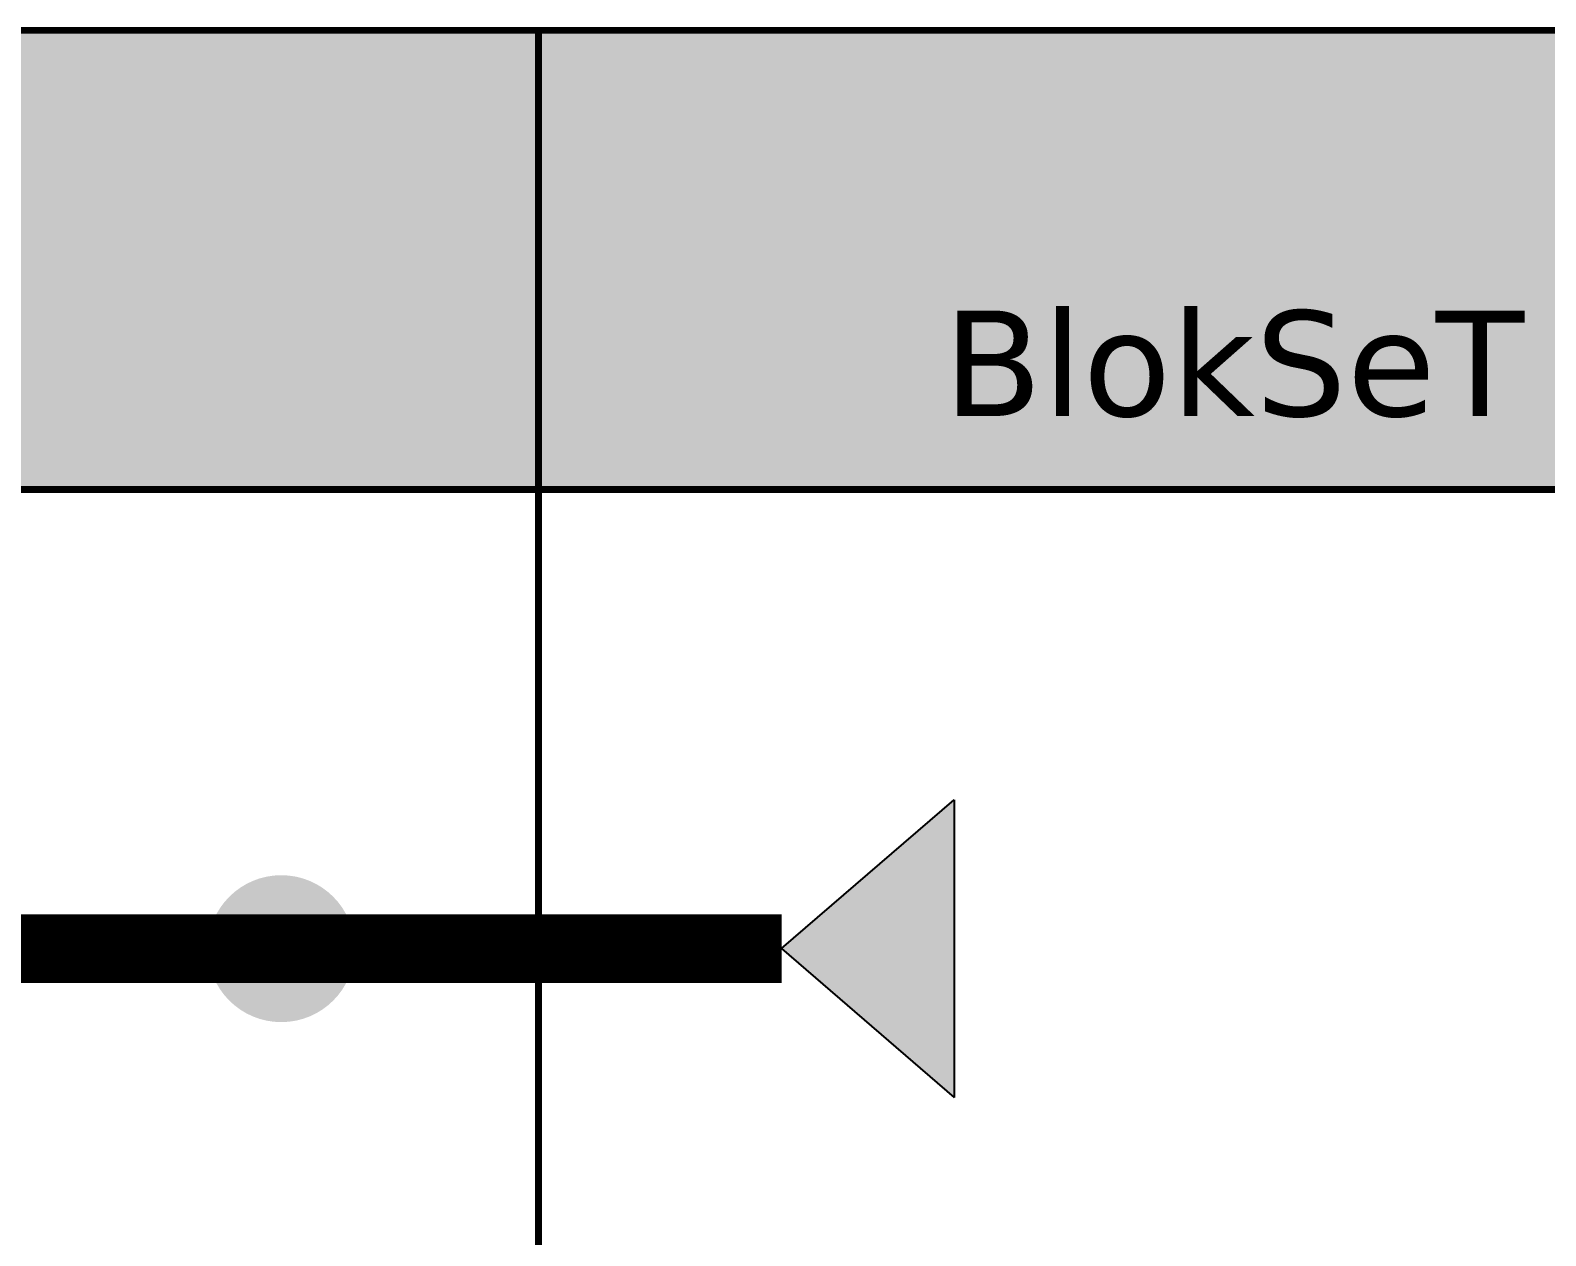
# Model space of a CAD drawing. Header units: millimetres. Extents: x -116965 to 323937, y 291661 to 566926.
# Drawn here: x -42043.4 to -41713.4, y 306774.6 to 307037 of the extents above; entities that cross this region are included whole.
import ezdxf

# ---------------------------------------------------------------- set-up
doc = ezdxf.new("R2010")
doc.units = ezdxf.units.MM
doc.layers.get('0').update_dxf_attribs({"lineweight": 18})
doc.layers.add('C00-00-00', color=7, linetype='Continuous')
for name, color, linetype, true_color in [('C34-3A-40', 7, 'Continuous', 0x343a40), ('C62-64-69', 7, 'Continuous', 0x626469), ('CFF-FF-FF', 7, 'Continuous', 0xffffff)]:
    doc.layers.add(name, color=color, linetype=linetype, true_color=true_color)
doc.styles.get("Standard").update_dxf_attribs({"font": 'arial.ttf'})

msp = doc.modelspace()

# ---------------------------------------------------------------- hatches: boundary and pattern name
at = {"lineweight": -3, "ltscale": 5}
h = msp.add_hatch(color=1, dxfattribs=at)
h.dxf.hatch_style = 1
h.paths.add_polyline_path([(-41842.225864, 306804.7005), (-41842.225864, 306869.449184), (-41879.792264, 306837.074842)])
at = {"layer": 'C00-00-00'}
h = msp.add_hatch(color=256, dxfattribs=at)
edge = h.paths.add_edge_path()
edge.add_arc((-41988.748156, 306837.074842), 15.997765, 0, 360)
at = {"layer": 'C34-3A-40'}
h = msp.add_hatch(color=256, dxfattribs=at)
h.dxf.hatch_style = 2
h.paths.add_polyline_path([(-42632.658262, 307037.046927), (-41932.755971, 307037.046927), (-41932.755971, 306937.060883), (-42632.658262, 306937.060883)])
h = msp.add_hatch(color=256, dxfattribs=at)
h.dxf.hatch_style = 2
h.paths.add_polyline_path([(-41932.755971, 307037.046927), (-41532.811806, 307037.046927), (-41532.811806, 306937.060883), (-41932.755971, 306937.060883)])
at = {"layer": 'C62-64-69'}
h = msp.add_hatch(color=256, dxfattribs=at)
h.dxf.hatch_style = 2
h.paths.add_polyline_path([(-42056.738662, 307028.048183), (-42024.743131, 307028.048183), (-42024.743131, 307021.049158), (-42056.738662, 307021.049158)])
h = msp.add_hatch(color=256, dxfattribs=at)
h.dxf.hatch_style = 2
h.paths.add_polyline_path([(-42024.743131, 307028.048183), (-41992.747596, 307028.048183), (-41992.747596, 307021.049158), (-42024.743131, 307021.049158)])
h = msp.add_hatch(color=256, dxfattribs=at)
h.dxf.hatch_style = 2
h.paths.add_polyline_path([(-42024.743131, 307028.048183), (-41992.747596, 307028.048183), (-41992.747596, 307021.049158), (-42024.743131, 307021.049158)])
h = msp.add_hatch(color=256, dxfattribs=at)
h.dxf.hatch_style = 2
h.paths.add_polyline_path([(-41992.747596, 307028.048183), (-41960.752062, 307028.048183), (-41960.752062, 307021.049158), (-41992.747596, 307021.049158)])
h = msp.add_hatch(color=256, dxfattribs=at)
h.dxf.hatch_style = 2
h.paths.add_polyline_path([(-41992.747596, 307028.048183), (-41960.752062, 307028.048183), (-41960.752062, 307021.049158), (-41992.747596, 307021.049158)])
h = msp.add_hatch(color=256, dxfattribs=at)
h.dxf.hatch_style = 2
h.paths.add_polyline_path([(-41960.752062, 307028.048183), (-41928.756531, 307028.048183), (-41928.756531, 307021.049158), (-41960.752062, 307021.049158)])
h = msp.add_hatch(color=256, dxfattribs=at)
h.dxf.hatch_style = 2
h.paths.add_polyline_path([(-41932.755971, 307028.048183), (-41900.760437, 307028.048183), (-41900.760437, 307021.049158), (-41932.755971, 307021.049158)])
h = msp.add_hatch(color=256, dxfattribs=at)
h.dxf.hatch_style = 2
h.paths.add_polyline_path([(-41900.760437, 307028.048183), (-41868.764906, 307028.048183), (-41868.764906, 307021.049158), (-41900.760437, 307021.049158)])
h = msp.add_hatch(color=256, dxfattribs=at)
h.dxf.hatch_style = 2
h.paths.add_polyline_path([(-41900.760437, 307028.048183), (-41868.764906, 307028.048183), (-41868.764906, 307021.049158), (-41900.760437, 307021.049158)])
h = msp.add_hatch(color=256, dxfattribs=at)
h.dxf.hatch_style = 2
h.paths.add_polyline_path([(-41868.764906, 307028.048183), (-41836.769371, 307028.048183), (-41836.769371, 307021.049158), (-41868.764906, 307021.049158)])
h = msp.add_hatch(color=256, dxfattribs=at)
h.dxf.hatch_style = 2
h.paths.add_polyline_path([(-41868.764906, 307028.048183), (-41836.769371, 307028.048183), (-41836.769371, 307021.049158), (-41868.764906, 307021.049158)])
h = msp.add_hatch(color=256, dxfattribs=at)
h.dxf.hatch_style = 2
h.paths.add_polyline_path([(-41836.769371, 307028.048183), (-41804.773837, 307028.048183), (-41804.773837, 307021.049158), (-41836.769371, 307021.049158)])
h = msp.add_hatch(color=256, dxfattribs=at)
h.dxf.hatch_style = 2
h.paths.add_polyline_path([(-41804.773837, 307028.048183), (-41772.778306, 307028.048183), (-41772.778306, 307021.049158), (-41804.773837, 307021.049158)])
h = msp.add_hatch(color=256, dxfattribs=at)
h.dxf.hatch_style = 2
h.paths.add_polyline_path([(-41804.773837, 307028.048183), (-41772.778306, 307028.048183), (-41772.778306, 307021.049158), (-41804.773837, 307021.049158)])
h = msp.add_hatch(color=256, dxfattribs=at)
h.dxf.hatch_style = 2
h.paths.add_polyline_path([(-41772.778306, 307028.048183), (-41740.782771, 307028.048183), (-41740.782771, 307021.049158), (-41772.778306, 307021.049158)])
h = msp.add_hatch(color=256, dxfattribs=at)
h.dxf.hatch_style = 2
h.paths.add_polyline_path([(-41772.778306, 307028.048183), (-41740.782771, 307028.048183), (-41740.782771, 307021.049158), (-41772.778306, 307021.049158)])
h = msp.add_hatch(color=256, dxfattribs=at)
h.dxf.hatch_style = 2
h.paths.add_polyline_path([(-41740.782771, 307028.048183), (-41708.787237, 307028.048183), (-41708.787237, 307021.049158), (-41740.782771, 307021.049158)])
h = msp.add_hatch(color=256, dxfattribs=at)
h.dxf.hatch_style = 2
h.paths.add_polyline_path([(-42056.738662, 307021.049158), (-42024.743131, 307021.049158), (-42024.743131, 307019.049439), (-42056.738662, 307019.049439)])
h = msp.add_hatch(color=256, dxfattribs=at)
h.dxf.hatch_style = 2
h.paths.add_polyline_path([(-42056.738662, 307019.049439), (-42024.743131, 307019.049439), (-42024.743131, 307012.050414), (-42056.738662, 307012.050414)])
h = msp.add_hatch(color=256, dxfattribs=at)
h.dxf.hatch_style = 2
h.paths.add_polyline_path([(-42024.743131, 307021.049158), (-41992.747596, 307021.049158), (-41992.747596, 307019.049439), (-42024.743131, 307019.049439)])
h = msp.add_hatch(color=256, dxfattribs=at)
h.dxf.hatch_style = 2
h.paths.add_polyline_path([(-42024.743131, 307021.049158), (-41992.747596, 307021.049158), (-41992.747596, 307019.049439), (-42024.743131, 307019.049439)])
h = msp.add_hatch(color=256, dxfattribs=at)
h.dxf.hatch_style = 2
h.paths.add_polyline_path([(-42024.743131, 307019.049439), (-41992.747596, 307019.049439), (-41992.747596, 307012.050414), (-42024.743131, 307012.050414)])
h = msp.add_hatch(color=256, dxfattribs=at)
h.dxf.hatch_style = 2
h.paths.add_polyline_path([(-42024.743131, 307019.049439), (-41992.747596, 307019.049439), (-41992.747596, 307012.050414), (-42024.743131, 307012.050414)])
h = msp.add_hatch(color=256, dxfattribs=at)
h.dxf.hatch_style = 2
h.paths.add_polyline_path([(-41992.747596, 307021.049158), (-41960.752062, 307021.049158), (-41960.752062, 307019.049439), (-41992.747596, 307019.049439)])
h = msp.add_hatch(color=256, dxfattribs=at)
h.dxf.hatch_style = 2
h.paths.add_polyline_path([(-41992.747596, 307021.049158), (-41960.752062, 307021.049158), (-41960.752062, 307019.049439), (-41992.747596, 307019.049439)])
h = msp.add_hatch(color=256, dxfattribs=at)
h.dxf.hatch_style = 2
h.paths.add_polyline_path([(-41992.747596, 307019.049439), (-41960.752062, 307019.049439), (-41960.752062, 307012.050414), (-41992.747596, 307012.050414)])
h = msp.add_hatch(color=256, dxfattribs=at)
h.dxf.hatch_style = 2
h.paths.add_polyline_path([(-41992.747596, 307019.049439), (-41960.752062, 307019.049439), (-41960.752062, 307012.050414), (-41992.747596, 307012.050414)])
h = msp.add_hatch(color=256, dxfattribs=at)
h.dxf.hatch_style = 2
h.paths.add_polyline_path([(-41960.752062, 307021.049158), (-41928.756531, 307021.049158), (-41928.756531, 307019.049439), (-41960.752062, 307019.049439)])
h = msp.add_hatch(color=256, dxfattribs=at)
h.dxf.hatch_style = 2
h.paths.add_polyline_path([(-41960.752062, 307019.049439), (-41928.756531, 307019.049439), (-41928.756531, 307012.050414), (-41960.752062, 307012.050414)])
h = msp.add_hatch(color=256, dxfattribs=at)
h.dxf.hatch_style = 2
h.paths.add_polyline_path([(-41932.755971, 307021.049158), (-41900.760437, 307021.049158), (-41900.760437, 307019.049439), (-41932.755971, 307019.049439)])
h = msp.add_hatch(color=256, dxfattribs=at)
h.dxf.hatch_style = 2
h.paths.add_polyline_path([(-41932.755971, 307019.049439), (-41900.760437, 307019.049439), (-41900.760437, 307012.050414), (-41932.755971, 307012.050414)])
h = msp.add_hatch(color=256, dxfattribs=at)
h.dxf.hatch_style = 2
h.paths.add_polyline_path([(-41900.760437, 307021.049158), (-41868.764906, 307021.049158), (-41868.764906, 307019.049439), (-41900.760437, 307019.049439)])
h = msp.add_hatch(color=256, dxfattribs=at)
h.dxf.hatch_style = 2
h.paths.add_polyline_path([(-41900.760437, 307021.049158), (-41868.764906, 307021.049158), (-41868.764906, 307019.049439), (-41900.760437, 307019.049439)])
h = msp.add_hatch(color=256, dxfattribs=at)
h.dxf.hatch_style = 2
h.paths.add_polyline_path([(-41900.760437, 307019.049439), (-41868.764906, 307019.049439), (-41868.764906, 307012.050414), (-41900.760437, 307012.050414)])
h = msp.add_hatch(color=256, dxfattribs=at)
h.dxf.hatch_style = 2
h.paths.add_polyline_path([(-41900.760437, 307019.049439), (-41868.764906, 307019.049439), (-41868.764906, 307012.050414), (-41900.760437, 307012.050414)])
h = msp.add_hatch(color=256, dxfattribs=at)
h.dxf.hatch_style = 2
h.paths.add_polyline_path([(-41868.764906, 307021.049158), (-41836.769371, 307021.049158), (-41836.769371, 307019.049439), (-41868.764906, 307019.049439)])
h = msp.add_hatch(color=256, dxfattribs=at)
h.dxf.hatch_style = 2
h.paths.add_polyline_path([(-41868.764906, 307021.049158), (-41836.769371, 307021.049158), (-41836.769371, 307019.049439), (-41868.764906, 307019.049439)])
h = msp.add_hatch(color=256, dxfattribs=at)
h.dxf.hatch_style = 2
h.paths.add_polyline_path([(-41868.764906, 307019.049439), (-41836.769371, 307019.049439), (-41836.769371, 307012.050414), (-41868.764906, 307012.050414)])
h = msp.add_hatch(color=256, dxfattribs=at)
h.dxf.hatch_style = 2
h.paths.add_polyline_path([(-41868.764906, 307019.049439), (-41836.769371, 307019.049439), (-41836.769371, 307012.050414), (-41868.764906, 307012.050414)])
h = msp.add_hatch(color=256, dxfattribs=at)
h.dxf.hatch_style = 2
h.paths.add_polyline_path([(-41836.769371, 307021.049158), (-41804.773837, 307021.049158), (-41804.773837, 307019.049439), (-41836.769371, 307019.049439)])
h = msp.add_hatch(color=256, dxfattribs=at)
h.dxf.hatch_style = 2
h.paths.add_polyline_path([(-41836.769371, 307019.049439), (-41804.773837, 307019.049439), (-41804.773837, 307012.050414), (-41836.769371, 307012.050414)])
h = msp.add_hatch(color=256, dxfattribs=at)
h.dxf.hatch_style = 2
h.paths.add_polyline_path([(-41804.773837, 307021.049158), (-41772.778306, 307021.049158), (-41772.778306, 307019.049439), (-41804.773837, 307019.049439)])
h = msp.add_hatch(color=256, dxfattribs=at)
h.dxf.hatch_style = 2
h.paths.add_polyline_path([(-41804.773837, 307021.049158), (-41772.778306, 307021.049158), (-41772.778306, 307019.049439), (-41804.773837, 307019.049439)])
h = msp.add_hatch(color=256, dxfattribs=at)
h.dxf.hatch_style = 2
h.paths.add_polyline_path([(-41804.773837, 307019.049439), (-41772.778306, 307019.049439), (-41772.778306, 307012.050414), (-41804.773837, 307012.050414)])
h = msp.add_hatch(color=256, dxfattribs=at)
h.dxf.hatch_style = 2
h.paths.add_polyline_path([(-41804.773837, 307019.049439), (-41772.778306, 307019.049439), (-41772.778306, 307012.050414), (-41804.773837, 307012.050414)])
h = msp.add_hatch(color=256, dxfattribs=at)
h.dxf.hatch_style = 2
h.paths.add_polyline_path([(-41772.778306, 307021.049158), (-41740.782771, 307021.049158), (-41740.782771, 307019.049439), (-41772.778306, 307019.049439)])
h = msp.add_hatch(color=256, dxfattribs=at)
h.dxf.hatch_style = 2
h.paths.add_polyline_path([(-41772.778306, 307021.049158), (-41740.782771, 307021.049158), (-41740.782771, 307019.049439), (-41772.778306, 307019.049439)])
h = msp.add_hatch(color=256, dxfattribs=at)
h.dxf.hatch_style = 2
h.paths.add_polyline_path([(-41772.778306, 307019.049439), (-41740.782771, 307019.049439), (-41740.782771, 307012.050414), (-41772.778306, 307012.050414)])
h = msp.add_hatch(color=256, dxfattribs=at)
h.dxf.hatch_style = 2
h.paths.add_polyline_path([(-41772.778306, 307019.049439), (-41740.782771, 307019.049439), (-41740.782771, 307012.050414), (-41772.778306, 307012.050414)])
h = msp.add_hatch(color=256, dxfattribs=at)
h.dxf.hatch_style = 2
h.paths.add_polyline_path([(-41740.782771, 307021.049158), (-41708.787237, 307021.049158), (-41708.787237, 307019.049439), (-41740.782771, 307019.049439)])
h = msp.add_hatch(color=256, dxfattribs=at)
h.dxf.hatch_style = 2
h.paths.add_polyline_path([(-41740.782771, 307019.049439), (-41708.787237, 307019.049439), (-41708.787237, 307012.050414), (-41740.782771, 307012.050414)])
h = msp.add_hatch(color=256, dxfattribs=at)
h.dxf.hatch_style = 2
h.paths.add_polyline_path([(-42056.738662, 307012.050414), (-42024.743131, 307012.050414), (-42024.743131, 307010.050695), (-42056.738662, 307010.050695)])
h = msp.add_hatch(color=256, dxfattribs=at)
h.dxf.hatch_style = 2
h.paths.add_polyline_path([(-42024.743131, 307012.050414), (-41992.747596, 307012.050414), (-41992.747596, 307010.050695), (-42024.743131, 307010.050695)])
h = msp.add_hatch(color=256, dxfattribs=at)
h.dxf.hatch_style = 2
h.paths.add_polyline_path([(-42024.743131, 307012.050414), (-41992.747596, 307012.050414), (-41992.747596, 307010.050695), (-42024.743131, 307010.050695)])
h = msp.add_hatch(color=256, dxfattribs=at)
h.dxf.hatch_style = 2
h.paths.add_polyline_path([(-41992.747596, 307012.050414), (-41960.752062, 307012.050414), (-41960.752062, 307010.050695), (-41992.747596, 307010.050695)])
h = msp.add_hatch(color=256, dxfattribs=at)
h.dxf.hatch_style = 2
h.paths.add_polyline_path([(-41992.747596, 307012.050414), (-41960.752062, 307012.050414), (-41960.752062, 307010.050695), (-41992.747596, 307010.050695)])
h = msp.add_hatch(color=256, dxfattribs=at)
h.dxf.hatch_style = 2
h.paths.add_polyline_path([(-41960.752062, 307012.050414), (-41928.756531, 307012.050414), (-41928.756531, 307010.050695), (-41960.752062, 307010.050695)])
h = msp.add_hatch(color=256, dxfattribs=at)
h.dxf.hatch_style = 2
h.paths.add_polyline_path([(-41932.755971, 307012.050414), (-41900.760437, 307012.050414), (-41900.760437, 307010.050695), (-41932.755971, 307010.050695)])
h = msp.add_hatch(color=256, dxfattribs=at)
h.dxf.hatch_style = 2
h.paths.add_polyline_path([(-41900.760437, 307012.050414), (-41868.764906, 307012.050414), (-41868.764906, 307010.050695), (-41900.760437, 307010.050695)])
h = msp.add_hatch(color=256, dxfattribs=at)
h.dxf.hatch_style = 2
h.paths.add_polyline_path([(-41900.760437, 307012.050414), (-41868.764906, 307012.050414), (-41868.764906, 307010.050695), (-41900.760437, 307010.050695)])
h = msp.add_hatch(color=256, dxfattribs=at)
h.dxf.hatch_style = 2
h.paths.add_polyline_path([(-41868.764906, 307012.050414), (-41836.769371, 307012.050414), (-41836.769371, 307010.050695), (-41868.764906, 307010.050695)])
h = msp.add_hatch(color=256, dxfattribs=at)
h.dxf.hatch_style = 2
h.paths.add_polyline_path([(-41868.764906, 307012.050414), (-41836.769371, 307012.050414), (-41836.769371, 307010.050695), (-41868.764906, 307010.050695)])
h = msp.add_hatch(color=256, dxfattribs=at)
h.dxf.hatch_style = 2
h.paths.add_polyline_path([(-41836.769371, 307012.050414), (-41804.773837, 307012.050414), (-41804.773837, 307010.050695), (-41836.769371, 307010.050695)])
h = msp.add_hatch(color=256, dxfattribs=at)
h.dxf.hatch_style = 2
h.paths.add_polyline_path([(-41804.773837, 307012.050414), (-41772.778306, 307012.050414), (-41772.778306, 307010.050695), (-41804.773837, 307010.050695)])
h = msp.add_hatch(color=256, dxfattribs=at)
h.dxf.hatch_style = 2
h.paths.add_polyline_path([(-41804.773837, 307012.050414), (-41772.778306, 307012.050414), (-41772.778306, 307010.050695), (-41804.773837, 307010.050695)])
h = msp.add_hatch(color=256, dxfattribs=at)
h.dxf.hatch_style = 2
h.paths.add_polyline_path([(-41772.778306, 307012.050414), (-41740.782771, 307012.050414), (-41740.782771, 307010.050695), (-41772.778306, 307010.050695)])
h = msp.add_hatch(color=256, dxfattribs=at)
h.dxf.hatch_style = 2
h.paths.add_polyline_path([(-41772.778306, 307012.050414), (-41740.782771, 307012.050414), (-41740.782771, 307010.050695), (-41772.778306, 307010.050695)])
h = msp.add_hatch(color=256, dxfattribs=at)
h.dxf.hatch_style = 2
h.paths.add_polyline_path([(-41740.782771, 307012.050414), (-41708.787237, 307012.050414), (-41708.787237, 307010.050695), (-41740.782771, 307010.050695)])
h = msp.add_hatch(color=256, dxfattribs=at)
h.dxf.hatch_style = 2
h.paths.add_polyline_path([(-42056.738662, 307010.050695), (-42024.743131, 307010.050695), (-42024.743131, 307003.05167), (-42056.738662, 307003.05167)])
h = msp.add_hatch(color=256, dxfattribs=at)
h.dxf.hatch_style = 2
h.paths.add_polyline_path([(-42024.743131, 307010.050695), (-41992.747596, 307010.050695), (-41992.747596, 307003.05167), (-42024.743131, 307003.05167)])
h = msp.add_hatch(color=256, dxfattribs=at)
h.dxf.hatch_style = 2
h.paths.add_polyline_path([(-42024.743131, 307010.050695), (-41992.747596, 307010.050695), (-41992.747596, 307003.05167), (-42024.743131, 307003.05167)])
h = msp.add_hatch(color=256, dxfattribs=at)
h.dxf.hatch_style = 2
h.paths.add_polyline_path([(-41992.747596, 307010.050695), (-41960.752062, 307010.050695), (-41960.752062, 307003.05167), (-41992.747596, 307003.05167)])
h = msp.add_hatch(color=256, dxfattribs=at)
h.dxf.hatch_style = 2
h.paths.add_polyline_path([(-41992.747596, 307010.050695), (-41960.752062, 307010.050695), (-41960.752062, 307003.05167), (-41992.747596, 307003.05167)])
h = msp.add_hatch(color=256, dxfattribs=at)
h.dxf.hatch_style = 2
h.paths.add_polyline_path([(-41960.752062, 307010.050695), (-41928.756531, 307010.050695), (-41928.756531, 307003.05167), (-41960.752062, 307003.05167)])
h = msp.add_hatch(color=256, dxfattribs=at)
h.dxf.hatch_style = 2
h.paths.add_polyline_path([(-41932.755971, 307010.050695), (-41900.760437, 307010.050695), (-41900.760437, 307003.05167), (-41932.755971, 307003.05167)])
h = msp.add_hatch(color=256, dxfattribs=at)
h.dxf.hatch_style = 2
h.paths.add_polyline_path([(-41900.760437, 307010.050695), (-41868.764906, 307010.050695), (-41868.764906, 307003.05167), (-41900.760437, 307003.05167)])
h = msp.add_hatch(color=256, dxfattribs=at)
h.dxf.hatch_style = 2
h.paths.add_polyline_path([(-41900.760437, 307010.050695), (-41868.764906, 307010.050695), (-41868.764906, 307003.05167), (-41900.760437, 307003.05167)])
h = msp.add_hatch(color=256, dxfattribs=at)
h.dxf.hatch_style = 2
h.paths.add_polyline_path([(-41868.764906, 307010.050695), (-41836.769371, 307010.050695), (-41836.769371, 307003.05167), (-41868.764906, 307003.05167)])
h = msp.add_hatch(color=256, dxfattribs=at)
h.dxf.hatch_style = 2
h.paths.add_polyline_path([(-41868.764906, 307010.050695), (-41836.769371, 307010.050695), (-41836.769371, 307003.05167), (-41868.764906, 307003.05167)])
h = msp.add_hatch(color=256, dxfattribs=at)
h.dxf.hatch_style = 2
h.paths.add_polyline_path([(-41836.769371, 307010.050695), (-41804.773837, 307010.050695), (-41804.773837, 307003.05167), (-41836.769371, 307003.05167)])
h = msp.add_hatch(color=256, dxfattribs=at)
h.dxf.hatch_style = 2
h.paths.add_polyline_path([(-41804.773837, 307010.050695), (-41772.778306, 307010.050695), (-41772.778306, 307003.05167), (-41804.773837, 307003.05167)])
h = msp.add_hatch(color=256, dxfattribs=at)
h.dxf.hatch_style = 2
h.paths.add_polyline_path([(-41804.773837, 307010.050695), (-41772.778306, 307010.050695), (-41772.778306, 307003.05167), (-41804.773837, 307003.05167)])
h = msp.add_hatch(color=256, dxfattribs=at)
h.dxf.hatch_style = 2
h.paths.add_polyline_path([(-41772.778306, 307010.050695), (-41740.782771, 307010.050695), (-41740.782771, 307003.05167), (-41772.778306, 307003.05167)])
h = msp.add_hatch(color=256, dxfattribs=at)
h.dxf.hatch_style = 2
h.paths.add_polyline_path([(-41772.778306, 307010.050695), (-41740.782771, 307010.050695), (-41740.782771, 307003.05167), (-41772.778306, 307003.05167)])
h = msp.add_hatch(color=256, dxfattribs=at)
h.dxf.hatch_style = 2
h.paths.add_polyline_path([(-41740.782771, 307010.050695), (-41708.787237, 307010.050695), (-41708.787237, 307003.05167), (-41740.782771, 307003.05167)])
h = msp.add_hatch(color=256, dxfattribs=at)
h.dxf.hatch_style = 2
h.paths.add_polyline_path([(-42056.738662, 307003.05167), (-42024.743131, 307003.05167), (-42024.743131, 307001.051952), (-42056.738662, 307001.051952)])
h = msp.add_hatch(color=256, dxfattribs=at)
h.dxf.hatch_style = 2
h.paths.add_polyline_path([(-42024.743131, 307003.05167), (-41992.747596, 307003.05167), (-41992.747596, 307001.051952), (-42024.743131, 307001.051952)])
h = msp.add_hatch(color=256, dxfattribs=at)
h.dxf.hatch_style = 2
h.paths.add_polyline_path([(-42024.743131, 307003.05167), (-41992.747596, 307003.05167), (-41992.747596, 307001.051952), (-42024.743131, 307001.051952)])
h = msp.add_hatch(color=256, dxfattribs=at)
h.dxf.hatch_style = 2
h.paths.add_polyline_path([(-41992.747596, 307003.05167), (-41960.752062, 307003.05167), (-41960.752062, 307001.051952), (-41992.747596, 307001.051952)])
h = msp.add_hatch(color=256, dxfattribs=at)
h.dxf.hatch_style = 2
h.paths.add_polyline_path([(-41992.747596, 307003.05167), (-41960.752062, 307003.05167), (-41960.752062, 307001.051952), (-41992.747596, 307001.051952)])
h = msp.add_hatch(color=256, dxfattribs=at)
h.dxf.hatch_style = 2
h.paths.add_polyline_path([(-41960.752062, 307003.05167), (-41928.756531, 307003.05167), (-41928.756531, 307001.051952), (-41960.752062, 307001.051952)])
h = msp.add_hatch(color=256, dxfattribs=at)
h.dxf.hatch_style = 2
h.paths.add_polyline_path([(-41932.755971, 307003.05167), (-41900.760437, 307003.05167), (-41900.760437, 307001.051952), (-41932.755971, 307001.051952)])
h = msp.add_hatch(color=256, dxfattribs=at)
h.dxf.hatch_style = 2
h.paths.add_polyline_path([(-41900.760437, 307003.05167), (-41868.764906, 307003.05167), (-41868.764906, 307001.051952), (-41900.760437, 307001.051952)])
h = msp.add_hatch(color=256, dxfattribs=at)
h.dxf.hatch_style = 2
h.paths.add_polyline_path([(-41900.760437, 307003.05167), (-41868.764906, 307003.05167), (-41868.764906, 307001.051952), (-41900.760437, 307001.051952)])
h = msp.add_hatch(color=256, dxfattribs=at)
h.dxf.hatch_style = 2
h.paths.add_polyline_path([(-41868.764906, 307003.05167), (-41836.769371, 307003.05167), (-41836.769371, 307001.051952), (-41868.764906, 307001.051952)])
h = msp.add_hatch(color=256, dxfattribs=at)
h.dxf.hatch_style = 2
h.paths.add_polyline_path([(-41868.764906, 307003.05167), (-41836.769371, 307003.05167), (-41836.769371, 307001.051952), (-41868.764906, 307001.051952)])
h = msp.add_hatch(color=256, dxfattribs=at)
h.dxf.hatch_style = 2
h.paths.add_polyline_path([(-41836.769371, 307003.05167), (-41804.773837, 307003.05167), (-41804.773837, 307001.051952), (-41836.769371, 307001.051952)])
h = msp.add_hatch(color=256, dxfattribs=at)
h.dxf.hatch_style = 2
h.paths.add_polyline_path([(-41804.773837, 307003.05167), (-41772.778306, 307003.05167), (-41772.778306, 307001.051952), (-41804.773837, 307001.051952)])
h = msp.add_hatch(color=256, dxfattribs=at)
h.dxf.hatch_style = 2
h.paths.add_polyline_path([(-41804.773837, 307003.05167), (-41772.778306, 307003.05167), (-41772.778306, 307001.051952), (-41804.773837, 307001.051952)])
h = msp.add_hatch(color=256, dxfattribs=at)
h.dxf.hatch_style = 2
h.paths.add_polyline_path([(-41772.778306, 307003.05167), (-41740.782771, 307003.05167), (-41740.782771, 307001.051952), (-41772.778306, 307001.051952)])
h = msp.add_hatch(color=256, dxfattribs=at)
h.dxf.hatch_style = 2
h.paths.add_polyline_path([(-41772.778306, 307003.05167), (-41740.782771, 307003.05167), (-41740.782771, 307001.051952), (-41772.778306, 307001.051952)])
h = msp.add_hatch(color=256, dxfattribs=at)
h.dxf.hatch_style = 2
h.paths.add_polyline_path([(-41740.782771, 307003.05167), (-41708.787237, 307003.05167), (-41708.787237, 307001.051952), (-41740.782771, 307001.051952)])
h = msp.add_hatch(color=256, dxfattribs=at)
h.dxf.hatch_style = 2
h.paths.add_polyline_path([(-42056.738662, 307001.051952), (-42024.743131, 307001.051952), (-42024.743131, 306994.052926), (-42056.738662, 306994.052926)])
h = msp.add_hatch(color=256, dxfattribs=at)
h.dxf.hatch_style = 2
h.paths.add_polyline_path([(-42024.743131, 307001.051952), (-41992.747596, 307001.051952), (-41992.747596, 306994.052926), (-42024.743131, 306994.052926)])
h = msp.add_hatch(color=256, dxfattribs=at)
h.dxf.hatch_style = 2
h.paths.add_polyline_path([(-42024.743131, 307001.051952), (-41992.747596, 307001.051952), (-41992.747596, 306994.052926), (-42024.743131, 306994.052926)])
h = msp.add_hatch(color=256, dxfattribs=at)
h.dxf.hatch_style = 2
h.paths.add_polyline_path([(-41992.747596, 307001.051952), (-41960.752062, 307001.051952), (-41960.752062, 306994.052926), (-41992.747596, 306994.052926)])
h = msp.add_hatch(color=256, dxfattribs=at)
h.dxf.hatch_style = 2
h.paths.add_polyline_path([(-41992.747596, 307001.051952), (-41960.752062, 307001.051952), (-41960.752062, 306994.052926), (-41992.747596, 306994.052926)])
h = msp.add_hatch(color=256, dxfattribs=at)
h.dxf.hatch_style = 2
h.paths.add_polyline_path([(-41960.752062, 307001.051952), (-41928.756531, 307001.051952), (-41928.756531, 306994.052926), (-41960.752062, 306994.052926)])
h = msp.add_hatch(color=256, dxfattribs=at)
h.dxf.hatch_style = 2
h.paths.add_polyline_path([(-41932.755971, 307001.051952), (-41900.760437, 307001.051952), (-41900.760437, 306994.052926), (-41932.755971, 306994.052926)])
h = msp.add_hatch(color=256, dxfattribs=at)
h.dxf.hatch_style = 2
h.paths.add_polyline_path([(-41900.760437, 307001.051952), (-41868.764906, 307001.051952), (-41868.764906, 306994.052926), (-41900.760437, 306994.052926)])
h = msp.add_hatch(color=256, dxfattribs=at)
h.dxf.hatch_style = 2
h.paths.add_polyline_path([(-41900.760437, 307001.051952), (-41868.764906, 307001.051952), (-41868.764906, 306994.052926), (-41900.760437, 306994.052926)])
h = msp.add_hatch(color=256, dxfattribs=at)
h.dxf.hatch_style = 2
h.paths.add_polyline_path([(-41868.764906, 307001.051952), (-41836.769371, 307001.051952), (-41836.769371, 306994.052926), (-41868.764906, 306994.052926)])
h = msp.add_hatch(color=256, dxfattribs=at)
h.dxf.hatch_style = 2
h.paths.add_polyline_path([(-41868.764906, 307001.051952), (-41836.769371, 307001.051952), (-41836.769371, 306994.052926), (-41868.764906, 306994.052926)])
h = msp.add_hatch(color=256, dxfattribs=at)
h.dxf.hatch_style = 2
h.paths.add_polyline_path([(-41836.769371, 307001.051952), (-41804.773837, 307001.051952), (-41804.773837, 306994.052926), (-41836.769371, 306994.052926)])
h = msp.add_hatch(color=256, dxfattribs=at)
h.dxf.hatch_style = 2
h.paths.add_polyline_path([(-41804.773837, 307001.051952), (-41772.778306, 307001.051952), (-41772.778306, 306994.052926), (-41804.773837, 306994.052926)])
h = msp.add_hatch(color=256, dxfattribs=at)
h.dxf.hatch_style = 2
h.paths.add_polyline_path([(-41804.773837, 307001.051952), (-41772.778306, 307001.051952), (-41772.778306, 306994.052926), (-41804.773837, 306994.052926)])
h = msp.add_hatch(color=256, dxfattribs=at)
h.dxf.hatch_style = 2
h.paths.add_polyline_path([(-41772.778306, 307001.051952), (-41740.782771, 307001.051952), (-41740.782771, 306994.052926), (-41772.778306, 306994.052926)])
h = msp.add_hatch(color=256, dxfattribs=at)
h.dxf.hatch_style = 2
h.paths.add_polyline_path([(-41772.778306, 307001.051952), (-41740.782771, 307001.051952), (-41740.782771, 306994.052926), (-41772.778306, 306994.052926)])
h = msp.add_hatch(color=256, dxfattribs=at)
h.dxf.hatch_style = 2
h.paths.add_polyline_path([(-41740.782771, 307001.051952), (-41708.787237, 307001.051952), (-41708.787237, 306994.052926), (-41740.782771, 306994.052926)])
h = msp.add_hatch(color=256, dxfattribs=at)
h.dxf.hatch_style = 2
h.paths.add_polyline_path([(-42056.738662, 306994.052926), (-42024.743131, 306994.052926), (-42024.743131, 306992.053208), (-42056.738662, 306992.053208)])
h = msp.add_hatch(color=256, dxfattribs=at)
h.dxf.hatch_style = 2
h.paths.add_polyline_path([(-42056.738662, 306992.053208), (-42024.743131, 306992.053208), (-42024.743131, 306985.054183), (-42056.738662, 306985.054183)])
h = msp.add_hatch(color=256, dxfattribs=at)
h.dxf.hatch_style = 2
h.paths.add_polyline_path([(-42024.743131, 306994.052926), (-41992.747596, 306994.052926), (-41992.747596, 306992.053208), (-42024.743131, 306992.053208)])
h = msp.add_hatch(color=256, dxfattribs=at)
h.dxf.hatch_style = 2
h.paths.add_polyline_path([(-42024.743131, 306994.052926), (-41992.747596, 306994.052926), (-41992.747596, 306992.053208), (-42024.743131, 306992.053208)])
h = msp.add_hatch(color=256, dxfattribs=at)
h.dxf.hatch_style = 2
h.paths.add_polyline_path([(-42024.743131, 306992.053208), (-41992.747596, 306992.053208), (-41992.747596, 306985.054183), (-42024.743131, 306985.054183)])
h = msp.add_hatch(color=256, dxfattribs=at)
h.dxf.hatch_style = 2
h.paths.add_polyline_path([(-42024.743131, 306992.053208), (-41992.747596, 306992.053208), (-41992.747596, 306985.054183), (-42024.743131, 306985.054183)])
h = msp.add_hatch(color=256, dxfattribs=at)
h.dxf.hatch_style = 2
h.paths.add_polyline_path([(-41992.747596, 306994.052926), (-41960.752062, 306994.052926), (-41960.752062, 306992.053208), (-41992.747596, 306992.053208)])
h = msp.add_hatch(color=256, dxfattribs=at)
h.dxf.hatch_style = 2
h.paths.add_polyline_path([(-41992.747596, 306994.052926), (-41960.752062, 306994.052926), (-41960.752062, 306992.053208), (-41992.747596, 306992.053208)])
h = msp.add_hatch(color=256, dxfattribs=at)
h.dxf.hatch_style = 2
h.paths.add_polyline_path([(-41992.747596, 306992.053208), (-41960.752062, 306992.053208), (-41960.752062, 306985.054183), (-41992.747596, 306985.054183)])
h = msp.add_hatch(color=256, dxfattribs=at)
h.dxf.hatch_style = 2
h.paths.add_polyline_path([(-41992.747596, 306992.053208), (-41960.752062, 306992.053208), (-41960.752062, 306985.054183), (-41992.747596, 306985.054183)])
h = msp.add_hatch(color=256, dxfattribs=at)
h.dxf.hatch_style = 2
h.paths.add_polyline_path([(-41960.752062, 306994.052926), (-41928.756531, 306994.052926), (-41928.756531, 306992.053208), (-41960.752062, 306992.053208)])
h = msp.add_hatch(color=256, dxfattribs=at)
h.dxf.hatch_style = 2
h.paths.add_polyline_path([(-41960.752062, 306992.053208), (-41928.756531, 306992.053208), (-41928.756531, 306985.054183), (-41960.752062, 306985.054183)])
h = msp.add_hatch(color=256, dxfattribs=at)
h.dxf.hatch_style = 2
h.paths.add_polyline_path([(-41932.755971, 306994.052926), (-41900.760437, 306994.052926), (-41900.760437, 306992.053208), (-41932.755971, 306992.053208)])
h = msp.add_hatch(color=256, dxfattribs=at)
h.dxf.hatch_style = 2
h.paths.add_polyline_path([(-41932.755971, 306992.053208), (-41900.760437, 306992.053208), (-41900.760437, 306985.054183), (-41932.755971, 306985.054183)])
h = msp.add_hatch(color=256, dxfattribs=at)
h.dxf.hatch_style = 2
h.paths.add_polyline_path([(-41900.760437, 306994.052926), (-41868.764906, 306994.052926), (-41868.764906, 306992.053208), (-41900.760437, 306992.053208)])
h = msp.add_hatch(color=256, dxfattribs=at)
h.dxf.hatch_style = 2
h.paths.add_polyline_path([(-41900.760437, 306994.052926), (-41868.764906, 306994.052926), (-41868.764906, 306992.053208), (-41900.760437, 306992.053208)])
h = msp.add_hatch(color=256, dxfattribs=at)
h.dxf.hatch_style = 2
h.paths.add_polyline_path([(-41900.760437, 306992.053208), (-41868.764906, 306992.053208), (-41868.764906, 306985.054183), (-41900.760437, 306985.054183)])
h = msp.add_hatch(color=256, dxfattribs=at)
h.dxf.hatch_style = 2
h.paths.add_polyline_path([(-41900.760437, 306992.053208), (-41868.764906, 306992.053208), (-41868.764906, 306985.054183), (-41900.760437, 306985.054183)])
h = msp.add_hatch(color=256, dxfattribs=at)
h.dxf.hatch_style = 2
h.paths.add_polyline_path([(-41868.764906, 306994.052926), (-41836.769371, 306994.052926), (-41836.769371, 306992.053208), (-41868.764906, 306992.053208)])
h = msp.add_hatch(color=256, dxfattribs=at)
h.dxf.hatch_style = 2
h.paths.add_polyline_path([(-41868.764906, 306994.052926), (-41836.769371, 306994.052926), (-41836.769371, 306992.053208), (-41868.764906, 306992.053208)])
h = msp.add_hatch(color=256, dxfattribs=at)
h.dxf.hatch_style = 2
h.paths.add_polyline_path([(-41868.764906, 306992.053208), (-41836.769371, 306992.053208), (-41836.769371, 306985.054183), (-41868.764906, 306985.054183)])
h = msp.add_hatch(color=256, dxfattribs=at)
h.dxf.hatch_style = 2
h.paths.add_polyline_path([(-41868.764906, 306992.053208), (-41836.769371, 306992.053208), (-41836.769371, 306985.054183), (-41868.764906, 306985.054183)])
h = msp.add_hatch(color=256, dxfattribs=at)
h.dxf.hatch_style = 2
h.paths.add_polyline_path([(-41836.769371, 306994.052926), (-41804.773837, 306994.052926), (-41804.773837, 306992.053208), (-41836.769371, 306992.053208)])
h = msp.add_hatch(color=256, dxfattribs=at)
h.dxf.hatch_style = 2
h.paths.add_polyline_path([(-41836.769371, 306992.053208), (-41804.773837, 306992.053208), (-41804.773837, 306985.054183), (-41836.769371, 306985.054183)])
h = msp.add_hatch(color=256, dxfattribs=at)
h.dxf.hatch_style = 2
h.paths.add_polyline_path([(-41804.773837, 306994.052926), (-41772.778306, 306994.052926), (-41772.778306, 306992.053208), (-41804.773837, 306992.053208)])
h = msp.add_hatch(color=256, dxfattribs=at)
h.dxf.hatch_style = 2
h.paths.add_polyline_path([(-41804.773837, 306994.052926), (-41772.778306, 306994.052926), (-41772.778306, 306992.053208), (-41804.773837, 306992.053208)])
h = msp.add_hatch(color=256, dxfattribs=at)
h.dxf.hatch_style = 2
h.paths.add_polyline_path([(-41804.773837, 306992.053208), (-41772.778306, 306992.053208), (-41772.778306, 306985.054183), (-41804.773837, 306985.054183)])
h = msp.add_hatch(color=256, dxfattribs=at)
h.dxf.hatch_style = 2
h.paths.add_polyline_path([(-41804.773837, 306992.053208), (-41772.778306, 306992.053208), (-41772.778306, 306985.054183), (-41804.773837, 306985.054183)])
h = msp.add_hatch(color=256, dxfattribs=at)
h.dxf.hatch_style = 2
h.paths.add_polyline_path([(-41772.778306, 306994.052926), (-41740.782771, 306994.052926), (-41740.782771, 306992.053208), (-41772.778306, 306992.053208)])
h = msp.add_hatch(color=256, dxfattribs=at)
h.dxf.hatch_style = 2
h.paths.add_polyline_path([(-41772.778306, 306994.052926), (-41740.782771, 306994.052926), (-41740.782771, 306992.053208), (-41772.778306, 306992.053208)])
h = msp.add_hatch(color=256, dxfattribs=at)
h.dxf.hatch_style = 2
h.paths.add_polyline_path([(-41772.778306, 306992.053208), (-41740.782771, 306992.053208), (-41740.782771, 306985.054183), (-41772.778306, 306985.054183)])
h = msp.add_hatch(color=256, dxfattribs=at)
h.dxf.hatch_style = 2
h.paths.add_polyline_path([(-41772.778306, 306992.053208), (-41740.782771, 306992.053208), (-41740.782771, 306985.054183), (-41772.778306, 306985.054183)])
h = msp.add_hatch(color=256, dxfattribs=at)
h.dxf.hatch_style = 2
h.paths.add_polyline_path([(-41740.782771, 306994.052926), (-41708.787237, 306994.052926), (-41708.787237, 306992.053208), (-41740.782771, 306992.053208)])
h = msp.add_hatch(color=256, dxfattribs=at)
h.dxf.hatch_style = 2
h.paths.add_polyline_path([(-41740.782771, 306992.053208), (-41708.787237, 306992.053208), (-41708.787237, 306985.054183), (-41740.782771, 306985.054183)])
h = msp.add_hatch(color=256, dxfattribs=at)
h.dxf.hatch_style = 2
h.paths.add_polyline_path([(-42056.738662, 306985.054183), (-42024.743131, 306985.054183), (-42024.743131, 306983.054464), (-42056.738662, 306983.054464)])
h = msp.add_hatch(color=256, dxfattribs=at)
h.dxf.hatch_style = 2
h.paths.add_polyline_path([(-42024.743131, 306985.054183), (-41992.747596, 306985.054183), (-41992.747596, 306983.054464), (-42024.743131, 306983.054464)])
h = msp.add_hatch(color=256, dxfattribs=at)
h.dxf.hatch_style = 2
h.paths.add_polyline_path([(-42024.743131, 306985.054183), (-41992.747596, 306985.054183), (-41992.747596, 306983.054464), (-42024.743131, 306983.054464)])
h = msp.add_hatch(color=256, dxfattribs=at)
h.dxf.hatch_style = 2
h.paths.add_polyline_path([(-41992.747596, 306985.054183), (-41960.752062, 306985.054183), (-41960.752062, 306983.054464), (-41992.747596, 306983.054464)])
h = msp.add_hatch(color=256, dxfattribs=at)
h.dxf.hatch_style = 2
h.paths.add_polyline_path([(-41992.747596, 306985.054183), (-41960.752062, 306985.054183), (-41960.752062, 306983.054464), (-41992.747596, 306983.054464)])
h = msp.add_hatch(color=256, dxfattribs=at)
h.dxf.hatch_style = 2
h.paths.add_polyline_path([(-41960.752062, 306985.054183), (-41928.756531, 306985.054183), (-41928.756531, 306983.054464), (-41960.752062, 306983.054464)])
h = msp.add_hatch(color=256, dxfattribs=at)
h.dxf.hatch_style = 2
h.paths.add_polyline_path([(-41932.755971, 306985.054183), (-41900.760437, 306985.054183), (-41900.760437, 306983.054464), (-41932.755971, 306983.054464)])
h = msp.add_hatch(color=256, dxfattribs=at)
h.dxf.hatch_style = 2
h.paths.add_polyline_path([(-41900.760437, 306985.054183), (-41868.764906, 306985.054183), (-41868.764906, 306983.054464), (-41900.760437, 306983.054464)])
h = msp.add_hatch(color=256, dxfattribs=at)
h.dxf.hatch_style = 2
h.paths.add_polyline_path([(-41900.760437, 306985.054183), (-41868.764906, 306985.054183), (-41868.764906, 306983.054464), (-41900.760437, 306983.054464)])
h = msp.add_hatch(color=256, dxfattribs=at)
h.dxf.hatch_style = 2
h.paths.add_polyline_path([(-41868.764906, 306985.054183), (-41836.769371, 306985.054183), (-41836.769371, 306983.054464), (-41868.764906, 306983.054464)])
h = msp.add_hatch(color=256, dxfattribs=at)
h.dxf.hatch_style = 2
h.paths.add_polyline_path([(-41868.764906, 306985.054183), (-41836.769371, 306985.054183), (-41836.769371, 306983.054464), (-41868.764906, 306983.054464)])
h = msp.add_hatch(color=256, dxfattribs=at)
h.dxf.hatch_style = 2
h.paths.add_polyline_path([(-41836.769371, 306985.054183), (-41804.773837, 306985.054183), (-41804.773837, 306983.054464), (-41836.769371, 306983.054464)])
h = msp.add_hatch(color=256, dxfattribs=at)
h.dxf.hatch_style = 2
h.paths.add_polyline_path([(-41804.773837, 306985.054183), (-41772.778306, 306985.054183), (-41772.778306, 306983.054464), (-41804.773837, 306983.054464)])
h = msp.add_hatch(color=256, dxfattribs=at)
h.dxf.hatch_style = 2
h.paths.add_polyline_path([(-41804.773837, 306985.054183), (-41772.778306, 306985.054183), (-41772.778306, 306983.054464), (-41804.773837, 306983.054464)])
h = msp.add_hatch(color=256, dxfattribs=at)
h.dxf.hatch_style = 2
h.paths.add_polyline_path([(-41772.778306, 306985.054183), (-41740.782771, 306985.054183), (-41740.782771, 306983.054464), (-41772.778306, 306983.054464)])
h = msp.add_hatch(color=256, dxfattribs=at)
h.dxf.hatch_style = 2
h.paths.add_polyline_path([(-41772.778306, 306985.054183), (-41740.782771, 306985.054183), (-41740.782771, 306983.054464), (-41772.778306, 306983.054464)])
h = msp.add_hatch(color=256, dxfattribs=at)
h.dxf.hatch_style = 2
h.paths.add_polyline_path([(-41740.782771, 306985.054183), (-41708.787237, 306985.054183), (-41708.787237, 306983.054464), (-41740.782771, 306983.054464)])

# ---------------------------------------------------------------- linework, layer by layer
at = {"lineweight": -3, "ltscale": 5}
for p, q in [((-41879.792264, 306837.074842), (-41842.225864, 306869.449184)), ((-41842.225864, 306869.449184), (-41842.225864, 306804.7005)), ((-41879.792264, 306837.074842), (-41842.225864, 306804.7005))]:
    msp.add_line(p, q, dxfattribs=at)
at = {"color": 1, "lineweight": -3, "ltscale": 5, "const_width": 15}
msp.add_lwpolyline([(-42245.695253, 306837.074842), (-41879.792264, 306837.074842)], dxfattribs=at)
at = {"layer": 'C00-00-00', "lineweight": 211}
for points in [[(-42632.658262, 307037.046927), (-41932.755971, 307037.046927), (-41932.755971, 304837.354008), (-42632.658262, 304837.354008)], [(-42632.658262, 307037.046927), (-41932.755971, 307037.046927), (-41932.755971, 306937.060883), (-42632.658262, 306937.060883)], [(-41932.755971, 307037.046927), (-41532.811806, 307037.046927), (-41532.811806, 306937.060883), (-41932.755971, 306937.060883)]]:
    msp.add_lwpolyline(points, close=True, dxfattribs=at)
at = {"layer": 'C00-00-00', "lineweight": 100}
for points in [[(-42632.658262, 306937.060883), (-41932.755971, 306937.060883), (-41932.755971, 306737.088802), (-42632.658262, 306737.088802)], [(-41932.755971, 306937.060883), (-41532.811806, 306937.060883), (-41532.811806, 304937.340052), (-41932.755971, 304937.340052)]]:
    msp.add_lwpolyline(points, close=True, dxfattribs=at)

# ---------------------------------------------------------------- texts
at = {"layer": 'CFF-FF-FF', "insert": (-41844.58078, 306976.026378), "char_height": 22.96772655, "attachment_point": 1}
msp.add_mtext('{\\fVerdana|b0|i0|c0;BlokSeT}', dxfattribs=at)

doc.saveas('drawing.dxf')
